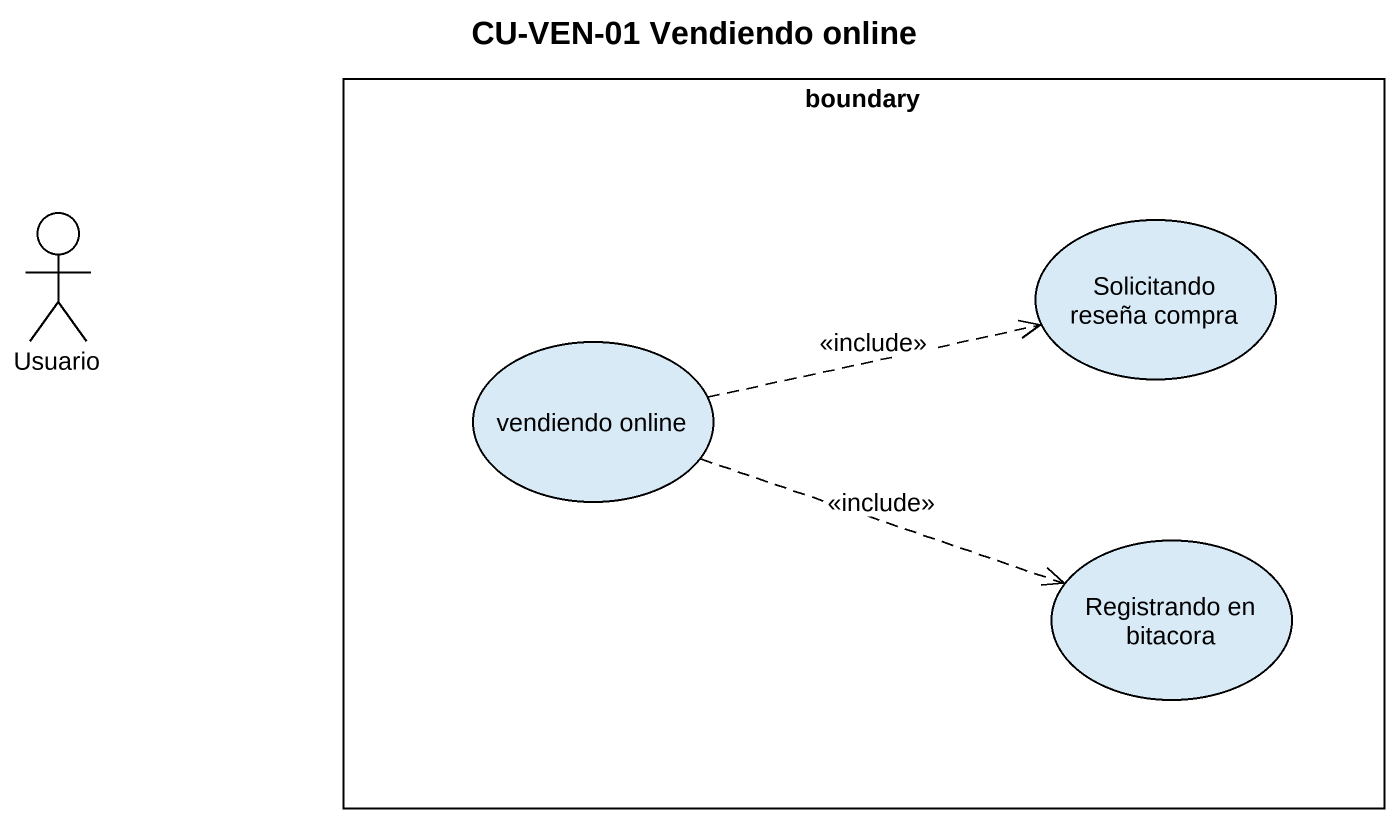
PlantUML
@startuml
title CU-VEN-01 Vendiendo online
rectangle "boundary" as boundary_ {
  usecase "Solicitando reseña compra" as Solicitando_reseña_compra
  usecase "vendiendo online" as vendiendo_online
  usecase "Registrando en bitacora" as Registrando_en_bitacora
}
actor Usuario
vendiendo_online .right.> Solicitando_reseña_compra : <<include>>
vendiendo_online .right.> Registrando_en_bitacora : <<include>>
@enduml
